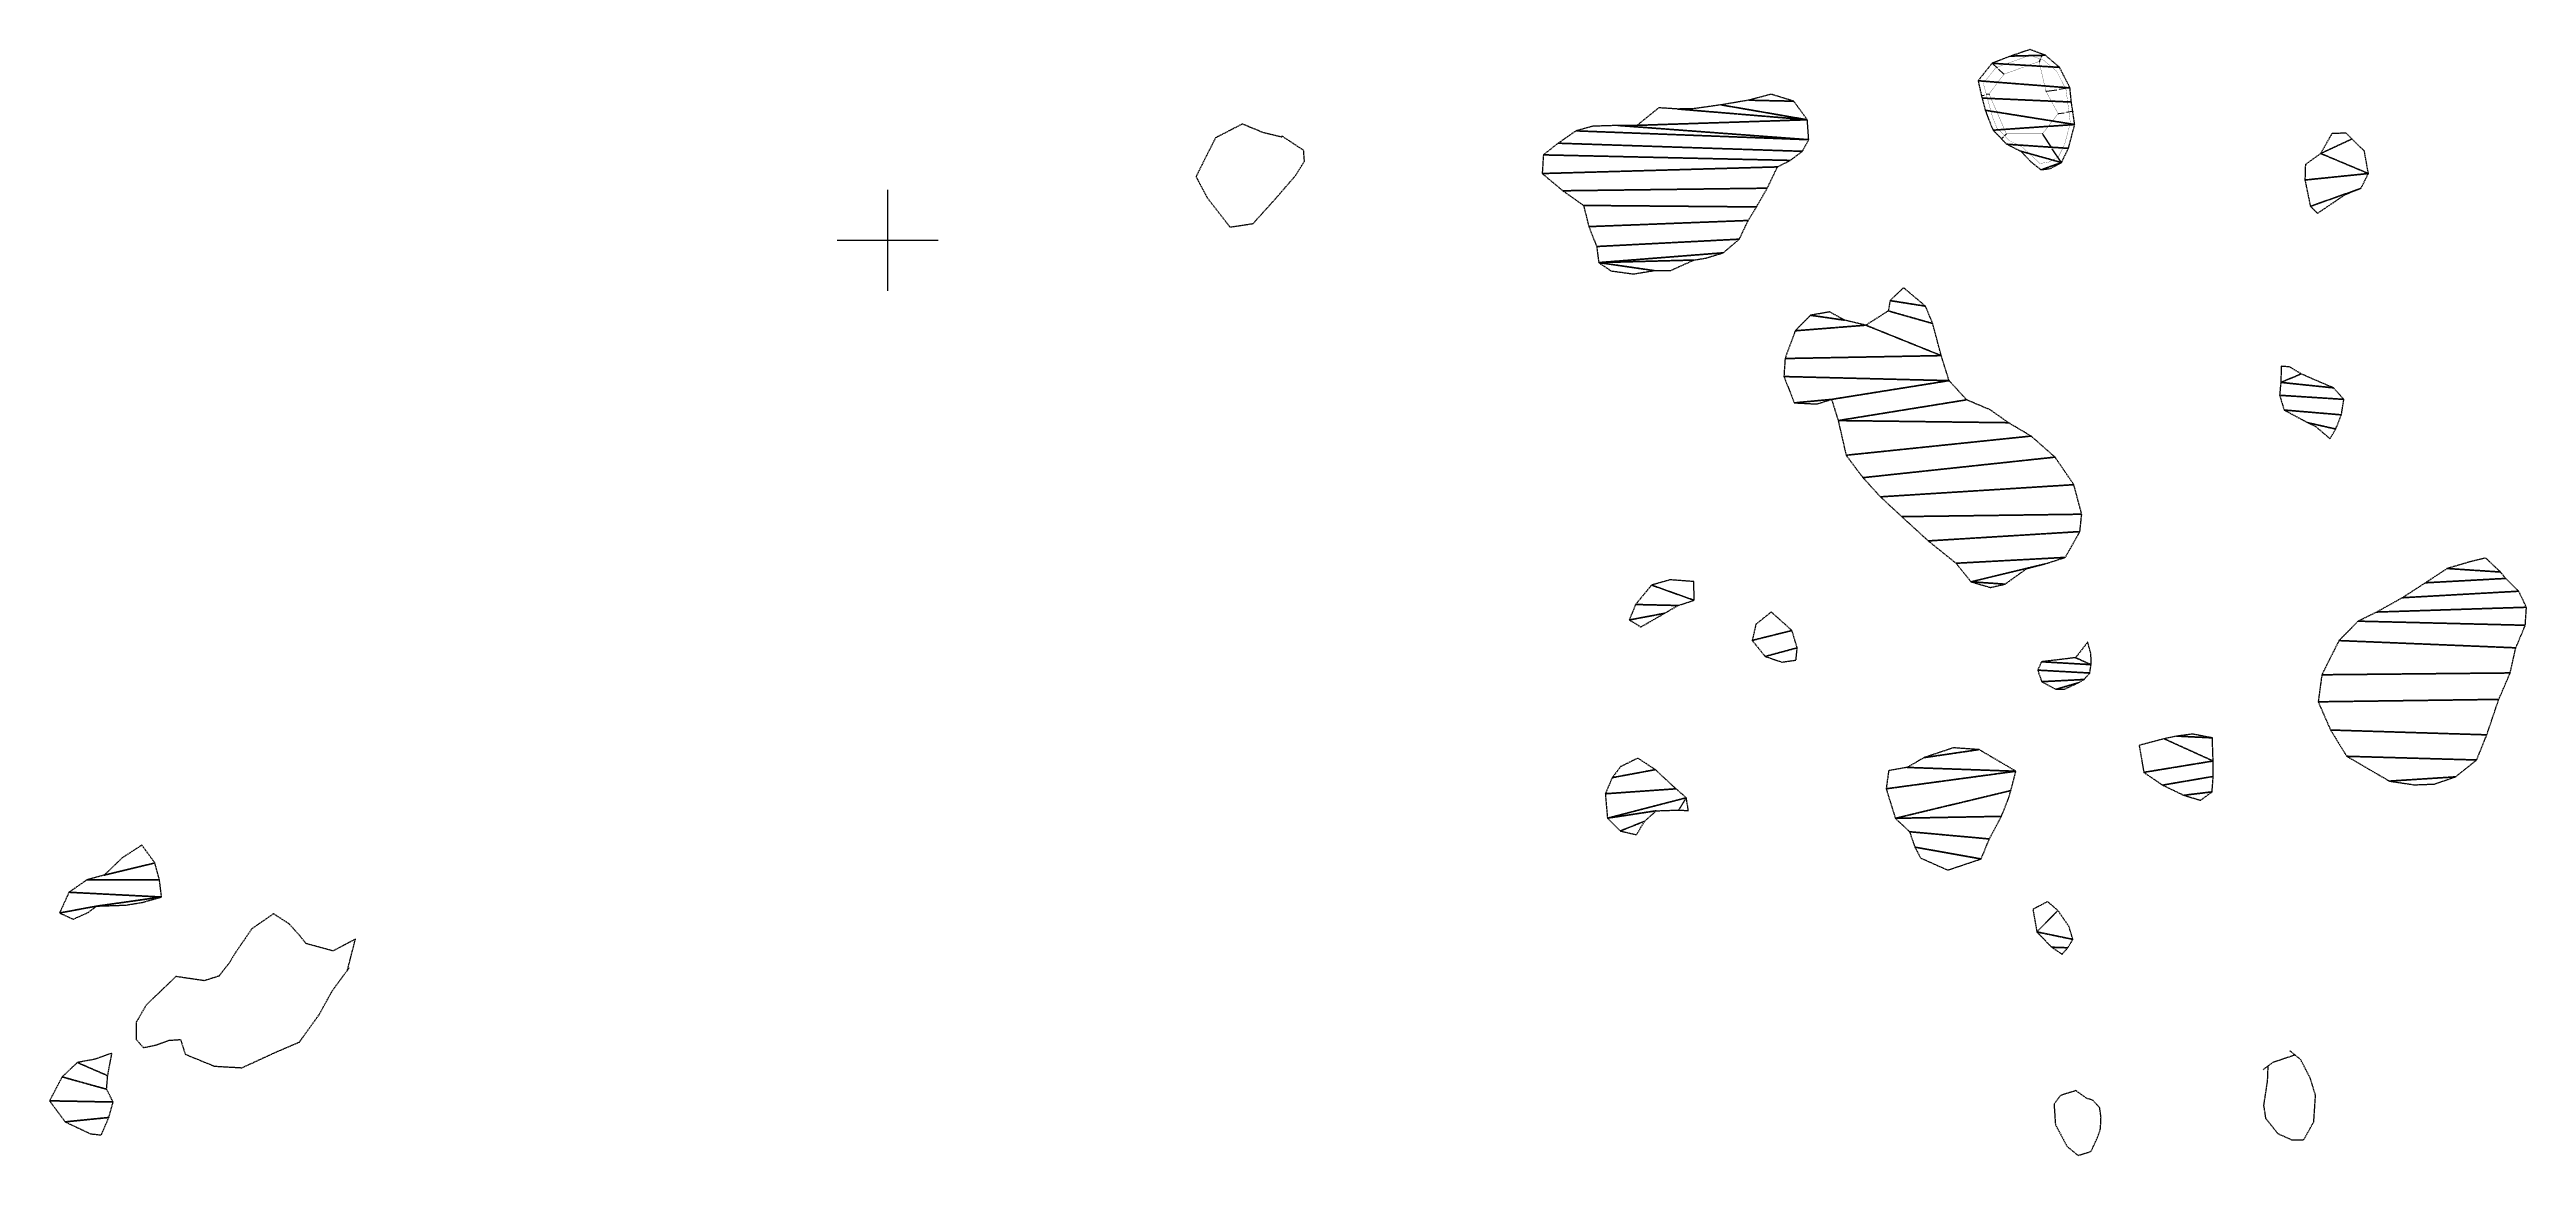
# Model space of a CAD drawing. Header units: metres. Extents: x 619047 to 657292, y 1301217 to 1319844.
# Drawn here: x 652871 to 653850, y 1315369 to 1315806 of the extents above; entities that cross this region are included whole.
import ezdxf

# ---------------------------------------------------------------- set-up
doc = ezdxf.new("R2010")
doc.units = ezdxf.units.M
doc.header["$PDMODE"] = 32
doc.header["$PDSIZE"] = 0.5
doc.linetypes.add('HIDDEN', pattern=[0.375, 0.25, -0.125])
for name, color, linetype in [('3', 7, 'Continuous'), ('42', 7, 'Continuous'), ('CVL_CUADCON_LIN', 8, 'Continuous')]:
    doc.layers.add(name, color=color, linetype=linetype)
doc.styles.get("Standard").update_dxf_attribs({"font": 'arial.ttf'})
doc.dimstyles.get("Standard").update_dxf_attribs({"dimtxt": 0.18, "dimasz": 0.18, "dimexe": 0.18, "dimexo": 0.0625, "dimgap": 0.09, "dimtad": 0, "dimtih": 1, "dimtoh": 1, "dimdec": 4, "dimzin": 0, "dimdsep": 46, "dimtxsty": 'Standard', "dimcen": 0.09, "dimadec": 0, "dimazin": 0, "dimtfac": 1, "dimtdec": 4, "dimtofl": 0, "dimtmove": 0, "dimatfit": 3, "dimfxl": 1, "dimtolj": 1, "dimtzin": 0, "dimarcsym": 0})

# ---------------------------------------------------------------- blocks, each defined once
blk = doc.blocks.new('COORD')
at = {"layer": '42', "color": 2, "linetype": 'Continuous'}
for p, q in [((0, -2), (0, 2)), ((-2, 0), (2, 0))]:
    blk.add_line(p, q, dxfattribs=at)
blk = doc.blocks.new('COORD$')
at = {"layer": '42', "color": 2, "linetype": 'Continuous'}
blk.add_blockref('COORD', (0, 0), dxfattribs=at)
blk = doc.blocks.new('*D13')
at = {"layer": 'CVL_CUADCON_LIN', "color": 0, "lineweight": -2, "ltscale": 0.5, "transparency": 16777216}
for p, q in [((653658.03, 1315801.16), (653658.45, 1315802.29)), ((653659, 1315803.79), (653658.59, 1315802.66)), ((653658.96, 1315804), (653659.23, 1315803.9)), ((653657.86, 1315801.03), (653658.14, 1315800.92))]:
    blk.add_line(p, q, dxfattribs=at)
at = {"layer": 'CVL_CUADCON_LIN', "color": 0, "ltscale": 0.5, "transparency": 16777216}
for points in [[(653658.97, 1315803.8), (653659.03, 1315803.78), (653659.07, 1315803.96)], [(653658.01, 1315801.17), (653658.06, 1315801.15), (653657.97, 1315800.99)]]:
    blk.add_solid(points, dxfattribs=at)
at = {"layer": 'Defpoints', "color": 0, "ltscale": 0.5, "transparency": 16777216}
for p in [(653658.9, 1315804.02), (653659.07, 1315803.96), (653657.8, 1315801.05)]:
    blk.add_point(p, dxfattribs=at)
at = {"layer": 'CVL_CUADCON_LIN', "color": 0, "ltscale": 0.5, "transparency": 16777216, "insert": (653658.52, 1315802.47), "char_height": 0.18, "attachment_point": 5}
blk.add_mtext('\\A1;3.1677', dxfattribs=at)
blk = doc.blocks.new('*D14')
at = {"layer": 'CVL_CUADCON_LIN', "color": 0, "lineweight": -2, "ltscale": 0.5, "transparency": 16777216}
for p, q in [((653660.51, 1315789.35), (653660.49, 1315789.46)), ((653660.7, 1315789.31), (653664.81, 1315789.88)), ((653669.85, 1315790.58), (653665.74, 1315790.01)), ((653670.02, 1315790.67), (653670, 1315790.79))]:
    blk.add_line(p, q, dxfattribs=at)
at = {"layer": 'CVL_CUADCON_LIN', "color": 0, "ltscale": 0.5, "transparency": 16777216}
for points in [[(653660.69, 1315789.34), (653660.7, 1315789.28), (653660.52, 1315789.29)], [(653669.85, 1315790.61), (653669.85, 1315790.55), (653670.03, 1315790.61)]]:
    blk.add_solid(points, dxfattribs=at)
at = {"layer": 'Defpoints', "color": 0, "ltscale": 0.5, "transparency": 16777216}
for p in [(653660.52, 1315789.29), (653670.03, 1315790.61), (653670.03, 1315790.61)]:
    blk.add_point(p, dxfattribs=at)
at = {"layer": 'CVL_CUADCON_LIN', "color": 0, "ltscale": 0.5, "transparency": 16777216, "insert": (653665.27, 1315789.95), "char_height": 0.18, "attachment_point": 5}
blk.add_mtext('\\A1;9.6010', dxfattribs=at)
blk = doc.blocks.new('*D15')
at = {"layer": 'CVL_CUADCON_LIN', "color": 0, "lineweight": -2, "ltscale": 0.5, "transparency": 16777216}
for p, q in [((653665.35, 1315780.38), (653665.37, 1315780.26)), ((653665.52, 1315780.47), (653667.79, 1315780.81)), ((653670.95, 1315781.28), (653668.68, 1315780.94)), ((653671.14, 1315781.24), (653671.15, 1315781.13))]:
    blk.add_line(p, q, dxfattribs=at)
at = {"layer": 'CVL_CUADCON_LIN', "color": 0, "ltscale": 0.5, "transparency": 16777216}
for points in [[(653665.52, 1315780.5), (653665.53, 1315780.44), (653665.34, 1315780.44)], [(653670.95, 1315781.31), (653670.95, 1315781.25), (653671.13, 1315781.31)]]:
    blk.add_solid(points, dxfattribs=at)
at = {"layer": 'Defpoints', "color": 0, "ltscale": 0.5, "transparency": 16777216}
for p in [(653665.34, 1315780.44), (653671.13, 1315781.31), (653671.13, 1315781.31)]:
    blk.add_point(p, dxfattribs=at)
at = {"layer": 'CVL_CUADCON_LIN', "color": 0, "ltscale": 0.5, "transparency": 16777216, "insert": (653668.24, 1315780.87), "char_height": 0.18, "attachment_point": 5}
blk.add_mtext('\\A1;5.8491', dxfattribs=at)
blk = doc.blocks.new('*D16')
at = {"layer": 'CVL_CUADCON_LIN', "color": 0, "lineweight": -2, "ltscale": 0.5, "transparency": 16777216}
for p, q in [((653659.16, 1315772.47), (653659.26, 1315772.53)), ((653659.21, 1315772.28), (653662.76, 1315766.95)), ((653666.56, 1315761.25), (653663.01, 1315766.59)), ((653666.71, 1315761.14), (653666.81, 1315761.2))]:
    blk.add_line(p, q, dxfattribs=at)
at = {"layer": 'CVL_CUADCON_LIN', "color": 0, "ltscale": 0.5, "transparency": 16777216}
for points in [[(653659.24, 1315772.3), (653659.19, 1315772.26), (653659.11, 1315772.43)], [(653666.59, 1315761.27), (653666.54, 1315761.24), (653666.66, 1315761.1)]]:
    blk.add_solid(points, dxfattribs=at)
at = {"layer": 'Defpoints', "color": 0, "ltscale": 0.5, "transparency": 16777216}
for p in [(653659.11, 1315772.43), (653666.66, 1315761.1), (653666.66, 1315761.1)]:
    blk.add_point(p, dxfattribs=at)
at = {"layer": 'CVL_CUADCON_LIN', "color": 0, "ltscale": 0.5, "transparency": 16777216, "insert": (653662.89, 1315766.77), "char_height": 0.18, "attachment_point": 5}
blk.add_mtext('\\A1;13.6126', dxfattribs=at)
blk = doc.blocks.new('*D17')
at = {"layer": 'CVL_CUADCON_LIN', "color": 0, "lineweight": -2, "ltscale": 0.5, "transparency": 16777216}
for p, q in [((653642.86, 1315770.56), (653642.78, 1315770.65)), ((653643.04, 1315770.64), (653643.71, 1315771.29)), ((653644.76, 1315772.31), (653644.08, 1315771.66)), ((653644.93, 1315772.39), (653645.01, 1315772.3))]:
    blk.add_line(p, q, dxfattribs=at)
at = {"layer": 'CVL_CUADCON_LIN', "color": 0, "ltscale": 0.5, "transparency": 16777216}
for points in [[(653643.02, 1315770.66), (653643.06, 1315770.62), (653642.91, 1315770.52)], [(653644.74, 1315772.33), (653644.78, 1315772.28), (653644.89, 1315772.43)]]:
    blk.add_solid(points, dxfattribs=at)
at = {"layer": 'Defpoints', "color": 0, "ltscale": 0.5, "transparency": 16777216}
for p in [(653642.91, 1315770.52), (653642.91, 1315770.52), (653644.89, 1315772.43)]:
    blk.add_point(p, dxfattribs=at)
at = {"layer": 'CVL_CUADCON_LIN', "color": 0, "ltscale": 0.5, "transparency": 16777216, "insert": (653643.9, 1315771.47), "char_height": 0.18, "attachment_point": 5}
blk.add_mtext('\\A1;2.7524', dxfattribs=at)
blk = doc.blocks.new('*D18')
at = {"layer": 'CVL_CUADCON_LIN', "color": 0, "lineweight": -2, "ltscale": 0.5, "transparency": 16777216}
for p, q in [((653635.03, 1315787.48), (653635.06, 1315787.37)), ((653635.2, 1315787.58), (653636.06, 1315787.78)), ((653637.85, 1315788.19), (653636.99, 1315787.99)), ((653638.04, 1315788.17), (653638.07, 1315788.05))]:
    blk.add_line(p, q, dxfattribs=at)
at = {"layer": 'CVL_CUADCON_LIN', "color": 0, "ltscale": 0.5, "transparency": 16777216}
for points in [[(653635.19, 1315787.61), (653635.2, 1315787.55), (653635.02, 1315787.54)], [(653637.84, 1315788.22), (653637.86, 1315788.16), (653638.03, 1315788.23)]]:
    blk.add_solid(points, dxfattribs=at)
at = {"layer": 'Defpoints', "color": 0, "ltscale": 0.5, "transparency": 16777216}
for p in [(653635.02, 1315787.54), (653635.02, 1315787.54), (653638.03, 1315788.23)]:
    blk.add_point(p, dxfattribs=at)
at = {"layer": 'CVL_CUADCON_LIN', "color": 0, "ltscale": 0.5, "transparency": 16777216, "insert": (653636.52, 1315787.89), "char_height": 0.18, "attachment_point": 5}
blk.add_mtext('\\A1;3.0843', dxfattribs=at)
blk = doc.blocks.new('*D19')
at = {"layer": 'CVL_CUADCON_LIN', "color": 0, "lineweight": -2, "ltscale": 0.5, "transparency": 16777216}
for p, q in [((653639.26, 1315800.37), (653639.34, 1315800.46)), ((653639.35, 1315800.21), (653641.37, 1315798.35)), ((653643.8, 1315796.13), (653641.77, 1315797.99)), ((653643.97, 1315796.06), (653644.05, 1315796.14))]:
    blk.add_line(p, q, dxfattribs=at)
at = {"layer": 'CVL_CUADCON_LIN', "color": 0, "ltscale": 0.5, "transparency": 16777216}
for points in [[(653639.37, 1315800.23), (653639.33, 1315800.18), (653639.22, 1315800.33)], [(653643.82, 1315796.15), (653643.77, 1315796.11), (653643.93, 1315796.01)]]:
    blk.add_solid(points, dxfattribs=at)
at = {"layer": 'Defpoints', "color": 0, "ltscale": 0.5, "transparency": 16777216}
for p in [(653639.22, 1315800.33), (653639.22, 1315800.33), (653643.93, 1315796.01)]:
    blk.add_point(p, dxfattribs=at)
at = {"layer": 'CVL_CUADCON_LIN', "color": 0, "ltscale": 0.5, "transparency": 16777216, "insert": (653641.57, 1315798.17), "char_height": 0.18, "attachment_point": 5}
blk.add_mtext('\\A1;6.3892', dxfattribs=at)

msp = doc.modelspace()

# ---------------------------------------------------------------- linework, layer by layer
at = {"layer": '3', "color": 30, "linetype": 'HIDDEN'}
msp.add_line((652988.97973, 1315441.87433), (652992.14673, 1315454.18833), dxfattribs=at)
for points in [[(653358.45973, 1315771.14133), (653351.21673, 1315772.86633), (653342.79473, 1315776.32733), (653332.18973, 1315770.87033), (653324.49073, 1315755.53633), (653328.90373, 1315747.20133), (653337.92573, 1315735.61633), (653347.05473, 1315736.99133), (653356.08373, 1315747.00433), (653363.85573, 1315755.98633), (653367.34673, 1315761.61633), (653367.04373, 1315765.93233), (653358.47073, 1315771.55233)], [(652992.14673, 1315454.18833), (652983.30973, 1315449.51333), (652972.60773, 1315452.44033), (652970.03073, 1315455.71333), (652965.91473, 1315460.24033), (652959.77373, 1315464.23633), (652951.20473, 1315458.29333), (652944.70973, 1315448.81733), (652942.21673, 1315444.72333), (652938.21073, 1315439.59633), (652932.38973, 1315437.75033), (652921.19473, 1315439.40133), (652917.92873, 1315436.31533), (652909.38673, 1315428.08633), (652905.40173, 1315421.18033), (652905.47673, 1315414.57433), (652908.30873, 1315411.30333), (652913.37573, 1315412.37733), (652918.43473, 1315414.21433), (652923.00373, 1315414.52033), (652924.84773, 1315408.69733), (652936.33173, 1315404.00133), (652947.26073, 1315403.36333), (652960.90573, 1315409.61833), (652970.00473, 1315413.53333), (652977.75573, 1315424.29433), (652982.98173, 1315433.75533), (652988.23373, 1315440.93033), (652989.72573, 1315442.81833)], [(653759.00973, 1315408.38833), (653750.13373, 1315405.40933), (653746.33973, 1315402.58933)], [(653748.23673, 1315403.99933), (653748.02073, 1315398.15233), (653746.55773, 1315388.48433), (653747.35273, 1315383.40633), (653752.21973, 1315377.33633), (653757.82673, 1315374.83033), (653762.40073, 1315374.85933), (653766.42073, 1315382.00133), (653767.11573, 1315392.42633), (653765.03873, 1315399.27633), (653761.18073, 1315406.62233), (653756.83773, 1315410.15333), (653756.83773, 1315410.15333)], [(653676.81673, 1315391.15533), (653672.37173, 1315394.31633), (653666.27373, 1315392.40933), (653663.71173, 1315388.98033)], [(653663.71173, 1315388.98033), (653664.27273, 1315380.85033), (653668.90173, 1315372.23733), (653673.24473, 1315368.70633), (653678.31673, 1315370.26333), (653680.82373, 1315375.61633), (653682.07173, 1315379.18333), (653682.29573, 1315383.75933), (653681.76373, 1315387.56833), (653678.94873, 1315390.60133), (653676.81673, 1315391.15533)]]:
    msp.add_lwpolyline(points, dxfattribs=at)
at = {"layer": 'CVL_CUADCON_LIN', "color": 4, "ltscale": 0.5, "const_width": 0.09, "flags": 128}
msp.add_lwpolyline([(653635.75517, 1315792.40712), (653640.74657, 1315798.61532), (653654.20967, 1315803.50322), (653659.71137, 1315801.47912), (653664.77027, 1315797.16542), (653668.47647, 1315789.86822), (653670.16127, 1315776.83982), (653667.92837, 1315768.36182), (653665.44527, 1315763.31372), (653661.57077, 1315761.23022), (653658.14267, 1315760.75142), (653651.01107, 1315767.34032), (653645.96297, 1315769.82522), (653641.12817, 1315774.82742), (653639.50277, 1315778.70552)], close=True, dxfattribs=at)
at = {"layer": 'CVL_CUADCON_LIN', "color": 2, "ltscale": 0.5, "const_width": 0.1, "flags": 128}
msp.add_lwpolyline([(653638.02648, 1315788.22958), (653643.92771, 1315796.01013), (653657.80476, 1315801.04832), (653660.51928, 1315789.28538), (653665.34271, 1315780.44243), (653659.11135, 1315772.43067), (653644.88627, 1315772.43067)], close=True, dxfattribs=at)

# ---------------------------------------------------------------- block references
at = {"layer": '42', "color": 1, "linetype": 'Continuous', "xscale": 10, "yscale": 10}
msp.add_blockref('COORD$', (653202.60373, 1315730.38433), dxfattribs=at)

# ---------------------------------------------------------------- dimensions: what is measured, and where the dimension line sits
at = {"layer": 'CVL_CUADCON_LIN', "color": 2, "ltscale": 0.5}
for p1, p2, distance, picture, middle in [((653657.80476, 1315801.04832), (653658.89849, 1315804.02117), -0.17768, '*D13', (653658.51837, 1315802.4734)), ((653643.92771, 1315796.01013), (653639.21773, 1315800.32733), 0, '*D19', (653641.57272, 1315798.16873)), ((653638.02648, 1315788.22958), (653635.02003, 1315787.54114), 0, '*D18', (653636.52326, 1315787.88536)), ((653660.51928, 1315789.28538), (653670.02873, 1315790.60833), 0, '*D14', (653665.27401, 1315789.94685)), ((653665.34271, 1315780.44243), (653671.12759, 1315781.30678), 0, '*D15', (653668.23515, 1315780.8746)), ((653644.88627, 1315772.43067), (653642.90718, 1315770.51782), 0, '*D17', (653643.89672, 1315771.47424)), ((653659.11135, 1315772.43067), (653666.66073, 1315761.10333), 0, '*D16', (653662.88604, 1315766.767))]:
    dim = msp.add_aligned_dim(p1=p1, p2=p2, distance=distance, dimstyle='Standard', dxfattribs=at)
    dim.commit()
    dim.dimension.update_dxf_attribs({"geometry": picture, "text_midpoint": middle})

# ---------------------------------------------------------------- meshes
at = {"layer": '3', "color": 30, "linetype": 'HIDDEN'}
mesh = msp.add_polyface(dxfattribs=at)
corners = [(653660.28973, 1315803.50933), (653646.56973, 1315803.16933), (653665.91073, 1315798.71633), (653639.21773, 1315800.32733), (653670.02873, 1315790.60833), (653633.67173, 1315793.42933), (653670.57273, 1315785.02033), (653635.24073, 1315786.57733), (653671.90073, 1315776.13233), (653636.54173, 1315781.75633), (653639.64173, 1315773.89633), (653669.41973, 1315766.71233), (653645.01373, 1315768.33833), (653666.66073, 1315761.10333), (653650.62273, 1315765.57733), (653658.54673, 1315758.25633), (653637.83573, 1315778.20533), (653654.71573, 1315761.28233), (653662.35573, 1315758.78833), (653654.17673, 1315805.75833)]
mesh.append_faces([[corners[k] for k in face] for face in [(1, 0, 19), (13, 15, 18)]], dxfattribs={"vtx0": -1, "color": 30})
mesh.append_faces([[corners[k] for k in face] for face in [(0, 1, 3, 2), (2, 3, 5, 4), (4, 5, 7, 6), (6, 7, 9, 8), (8, 10, 12, 11), (11, 12, 14, 13)]], dxfattribs={"vtx0": -1, "vtx2": -1, "color": 30})
mesh.append_faces([[corners[k] for k in face] for face in [(8, 9, 16, 10), (13, 14, 17, 15)]], dxfattribs={"vtx0": -1, "vtx3": -1, "color": 30})
mesh = msp.add_polyface(dxfattribs=at)
corners = [(653560.79173, 1315785.34633), (653543.00073, 1315785.74233), (653566.17473, 1315778.00933), (653532.08573, 1315783.89433), (653498.84773, 1315775.80633), (653566.73373, 1315770.13333), (653491.22473, 1315775.75833), (653474.72073, 1315773.62133), (653564.22273, 1315765.54233), (653467.63673, 1315768.74733), (653559.41673, 1315761.95333), (653461.82173, 1315764.13533), (653554.35073, 1315759.38033), (653461.36073, 1315756.76233), (653550.33873, 1315750.96733), (653469.53573, 1315749.95033), (653546.06673, 1315743.56933), (653477.70473, 1315744.15633), (653542.79773, 1315738.21133), (653479.79173, 1315735.78133), (653539.28773, 1315730.81833), (653482.89173, 1315727.92233), (653532.96873, 1315725.44133), (653483.69473, 1315721.57233), (653521.29773, 1315722.57133), (653505.56873, 1315718.40633), (653514.81573, 1315782.26133), (653507.44373, 1315782.72333), (653520.66073, 1315782.29733), (653551.87973, 1315788.08633), (653526.12073, 1315723.36433), (653512.17573, 1315718.44733), (653497.44573, 1315717.08433), (653488.54373, 1315718.29933), (653481.31573, 1315775.44233)]
mesh.append_faces([[corners[k] for k in face] for face in [(1, 0, 29), (25, 23, 33, 32)]], dxfattribs={"vtx0": -1, "color": 30})
mesh.append_faces([[corners[k] for k in face] for face in [(4, 2, 26, 27), (22, 23, 24, 30), (24, 23, 25, 31)]], dxfattribs={"vtx0": -1, "vtx1": -1, "color": 30})
mesh.append_faces([[corners[k] for k in face] for face in [(0, 1, 3, 2), (2, 4, 6, 5), (5, 7, 9, 8), (8, 9, 11, 10), (10, 11, 13, 12), (12, 13, 15, 14), (14, 15, 17, 16), (16, 17, 19, 18), (18, 19, 21, 20), (20, 21, 23, 22)]], dxfattribs={"vtx0": -1, "vtx2": -1, "color": 30})
mesh.append_faces([[corners[k] for k in face] for face in [(2, 3, 28, 26), (5, 6, 34, 7)]], dxfattribs={"vtx0": -1, "vtx3": -1, "color": 30})
mesh = msp.add_polyface(dxfattribs=at)
corners = [(653781.52173, 1315770.41733), (653769.14073, 1315764.68633), (653788.02773, 1315756.77033), (653762.91073, 1315754.19633), (653785.04673, 1315750.89233), (653765.06173, 1315743.80333), (653773.62173, 1315772.61433), (653779.20973, 1315772.67833), (653786.40173, 1315765.64533), (653778.97773, 1315748.53633), (653767.88673, 1315741.04033), (653763.09473, 1315760.29733)]
mesh.append_faces([[corners[k] for k in face] for face in [(1, 0, 7, 6), (4, 5, 10, 9)]], dxfattribs={"vtx0": -1, "color": 30})
mesh.append_faces([[corners[k] for k in face] for face in [(0, 1, 2, 8)]], dxfattribs={"vtx0": -1, "vtx1": -1, "color": 30})
mesh.append_faces([[corners[k] for k in face] for face in [(2, 3, 5, 4)]], dxfattribs={"vtx0": -1, "vtx2": -1, "color": 30})
mesh.append_faces([[corners[k] for k in face] for face in [(2, 1, 11, 3)]], dxfattribs={"vtx0": -1, "vtx3": -1, "color": 30})
mesh = msp.add_polyface(dxfattribs=at)
corners = [(653580.91373, 1315698.80033), (653567.43373, 1315700.74933), (653612.89773, 1315704.33933), (653598.90673, 1315706.53933), (653615.73673, 1315697.49433), (653598.17073, 1315702.46733), (653619.12173, 1315684.80733), (653589.31273, 1315696.82033), (653557.37773, 1315683.65633), (653622.23473, 1315674.91433), (653556.91573, 1315676.53733), (653575.77873, 1315667.50533), (653561.04873, 1315666.14233), (653629.14473, 1315667.33333), (653578.37373, 1315659.13433), (653645.71973, 1315658.28733), (653654.64873, 1315653.00533), (653581.51073, 1315645.42833), (653664.10373, 1315644.67733), (653588.17473, 1315636.57433), (653671.54373, 1315633.79533), (653595.08473, 1315628.99333), (653674.66773, 1315622.12233), (653603.52073, 1315621.16733), (653673.94973, 1315615.25533), (653614.00073, 1315611.57433), (653668.16973, 1315605.05233), (653624.98473, 1315602.74733), (653660.05473, 1315602.45933), (653630.87673, 1315595.41333), (653644.35073, 1315594.48133), (653561.37373, 1315694.61133), (653604.21073, 1315711.65533), (653638.57273, 1315663.32533), (653652.95173, 1315600.63633), (653638.51473, 1315593.17433), (653569.94573, 1315665.68933), (653575.04873, 1315702.06833)]
mesh.append_faces([[corners[k] for k in face] for face in [(1, 0, 37), (3, 2, 32), (11, 12, 36), (30, 29, 35)]], dxfattribs={"vtx0": -1, "color": 30})
mesh.append_faces([[corners[k] for k in face] for face in [(13, 14, 15, 33), (28, 29, 30, 34)]], dxfattribs={"vtx0": -1, "vtx1": -1, "color": 30})
mesh.append_faces([[corners[k] for k in face] for face in [(6, 7, 31, 8)]], dxfattribs={"vtx0": -1, "vtx1": -1, "vtx3": -1, "color": 30})
mesh.append_faces([[corners[k] for k in face] for face in [(0, 1, 31, 7), (2, 3, 5, 4), (4, 5, 7, 6), (6, 8, 10, 9), (14, 13, 9, 11), (15, 14, 17, 16), (16, 17, 19, 18), (18, 19, 21, 20), (20, 21, 23, 22), (22, 23, 25, 24), (24, 25, 27, 26), (26, 27, 29, 28)]], dxfattribs={"vtx0": -1, "vtx2": -1, "color": 30})
mesh.append_faces([[corners[k] for k in face] for face in [(9, 10, 12, 11)]], dxfattribs={"vtx0": -1, "vtx2": -1, "vtx3": -1, "color": 30})
mesh = msp.add_polyface(dxfattribs=at)
corners = [(653761.47473, 1315677.56933), (653753.36473, 1315674.21433), (653774.21573, 1315672.05833), (653778.31073, 1315667.50833), (653752.88873, 1315669.12833), (653777.33373, 1315661.40233), (653754.70473, 1315663.29333), (653775.08273, 1315655.79633), (653764.13973, 1315658.26933), (653753.57773, 1315680.57033), (653756.88273, 1315680.33633), (653766.57173, 1315675.31433), (653772.81973, 1315651.96933), (653767.19873, 1315656.76333)]
mesh.append_faces([[corners[k] for k in face] for face in [(1, 0, 10, 9), (7, 8, 13, 12)]], dxfattribs={"vtx0": -1, "color": 30})
mesh.append_faces([[corners[k] for k in face] for face in [(0, 1, 2, 11)]], dxfattribs={"vtx0": -1, "vtx1": -1, "color": 30})
mesh.append_faces([[corners[k] for k in face] for face in [(2, 1, 4, 3), (3, 4, 6, 5), (5, 6, 8, 7)]], dxfattribs={"vtx0": -1, "vtx2": -1, "color": 30})
mesh = msp.add_polyface(dxfattribs=at)
corners = [(653840.24573, 1315599.27233), (653819.14473, 1315600.66433), (653842.29473, 1315596.74333), (653810.54073, 1315595.01933), (653847.40973, 1315591.69233), (653801.43073, 1315589.11533), (653850.49973, 1315585.35733), (653791.30173, 1315583.46033), (653850.03673, 1315578.23833), (653783.95573, 1315579.85533), (653846.28273, 1315569.31833), (653776.38173, 1315572.18333), (653844.05873, 1315559.39133), (653769.60673, 1315558.66933), (653839.55173, 1315548.94233), (653768.15073, 1315547.98533), (653834.81373, 1315534.93333), (653773.05073, 1315536.83233), (653830.81173, 1315524.99533), (653779.47073, 1315526.45133), (653822.46873, 1315518.33433), (653796.30473, 1315516.64533), (653814.10073, 1315515.48633), (653806.22473, 1315515.18233), (653828.02273, 1315603.26233), (653834.36573, 1315604.82733)]
mesh.append_faces([[corners[k] for k in face] for face in [(1, 0, 25, 24), (20, 21, 23, 22)]], dxfattribs={"vtx0": -1, "color": 30})
mesh.append_faces([[corners[k] for k in face] for face in [(0, 1, 3, 2), (2, 3, 5, 4), (4, 5, 7, 6), (6, 7, 9, 8), (8, 9, 11, 10), (10, 11, 13, 12), (12, 13, 15, 14), (14, 15, 17, 16), (16, 17, 19, 18), (18, 19, 21, 20)]], dxfattribs={"vtx0": -1, "vtx2": -1, "color": 30})
mesh = msp.add_polyface(dxfattribs=at)
corners = [(653521.39773, 1315588.11633), (653504.58773, 1315594.11133), (653515.05873, 1315586.04333), (653498.28373, 1315586.44633), (653509.74173, 1315582.95933), (653495.78173, 1315580.33033), (653500.37373, 1315577.56333), (653511.94373, 1315596.19033), (653521.35073, 1315595.48733)]
mesh.append_faces([[corners[k] for k in face] for face in [(1, 0, 8, 7), (4, 5, 6)]], dxfattribs={"vtx0": -1, "color": 30})
mesh.append_faces([[corners[k] for k in face] for face in [(0, 1, 3, 2), (2, 3, 5, 4)]], dxfattribs={"vtx0": -1, "vtx2": -1, "color": 30})
mesh = msp.add_polyface(dxfattribs=at)
corners = [(653560.10073, 1315576.16033), (653544.37073, 1315572.24833), (653562.17773, 1315569.31033), (653549.49373, 1315565.92633), (653561.70073, 1315564.47833), (653556.11473, 1315563.68033), (653545.85473, 1315578.61233), (653551.92173, 1315583.47933)]
mesh.append_faces([[corners[k] for k in face] for face in [(1, 0, 7, 6), (2, 3, 5, 4)]], dxfattribs={"vtx0": -1, "color": 30})
mesh.append_faces([[corners[k] for k in face] for face in [(0, 1, 3, 2)]], dxfattribs={"vtx0": -1, "vtx2": -1, "color": 30})
mesh = msp.add_polyface(dxfattribs=at)
corners = [(653678.35273, 1315562.67033), (653672.23573, 1315565.42733), (653658.77773, 1315563.81833), (653677.86573, 1315559.36333), (653657.27473, 1315560.50433), (653675.59473, 1315556.80733), (653658.82873, 1315555.93933), (653673.31573, 1315555.52133), (653664.43873, 1315552.92433), (653678.32673, 1315566.73633), (653667.74173, 1315552.94533), (653663.34873, 1315564.35533), (653677.02473, 1315571.55733)]
mesh.append_faces([[corners[k] for k in face] for face in [(1, 0, 9, 12), (7, 8, 10)]], dxfattribs={"vtx0": -1, "color": 30})
mesh.append_faces([[corners[k] for k in face] for face in [(0, 2, 4, 3), (3, 4, 6, 5), (5, 6, 8, 7)]], dxfattribs={"vtx0": -1, "vtx2": -1, "color": 30})
mesh.append_faces([[corners[k] for k in face] for face in [(0, 1, 11, 2)]], dxfattribs={"vtx0": -1, "vtx3": -1, "color": 30})
mesh = msp.add_polyface(dxfattribs=at)
corners = [(653634.09773, 1315529.09533), (653612.26373, 1315525.90833), (653648.63673, 1315520.54533), (653605.68173, 1315522.05433), (653597.34973, 1315513.61433), (653646.65273, 1315512.90733), (653600.98173, 1315501.94533), (653642.90673, 1315502.71733), (653638.13573, 1315493.79133), (653606.60673, 1315496.64333), (653634.88273, 1315485.89133), (653608.67873, 1315490.55633), (653623.92773, 1315529.79433), (653645.65773, 1315509.59733), (653621.69673, 1315481.48733), (653610.99373, 1315486.24933), (653598.32073, 1315520.73733)]
mesh.append_faces([[corners[k] for k in face] for face in [(1, 0, 12), (10, 11, 15, 14)]], dxfattribs={"vtx0": -1, "color": 30})
mesh.append_faces([[corners[k] for k in face] for face in [(5, 6, 7, 13)]], dxfattribs={"vtx0": -1, "vtx1": -1, "color": 30})
mesh.append_faces([[corners[k] for k in face] for face in [(0, 1, 3, 2), (2, 4, 6, 5), (7, 6, 9, 8), (8, 9, 11, 10)]], dxfattribs={"vtx0": -1, "vtx2": -1, "color": 30})
mesh.append_faces([[corners[k] for k in face] for face in [(2, 3, 16, 4)]], dxfattribs={"vtx0": -1, "vtx3": -1, "color": 30})
mesh = msp.add_polyface(dxfattribs=at)
corners = [(653726.31273, 1315533.74233), (653712.33173, 1315534.41733), (653726.62573, 1315524.59433), (653707.25573, 1315533.36833), (653699.20973, 1315520.10133), (653726.66473, 1315518.49433), (653706.61173, 1315515.06433), (653726.19573, 1315512.39133), (653715.02273, 1315511.05033), (653718.42573, 1315535.21733), (653721.64273, 1315509.05833), (653697.36273, 1315530.76433)]
mesh.append_faces([[corners[k] for k in face] for face in [(1, 0, 9), (7, 8, 10)]], dxfattribs={"vtx0": -1, "color": 30})
mesh.append_faces([[corners[k] for k in face] for face in [(0, 1, 3, 2), (2, 4, 6, 5), (5, 6, 8, 7)]], dxfattribs={"vtx0": -1, "vtx2": -1, "color": 30})
mesh.append_faces([[corners[k] for k in face] for face in [(2, 3, 11, 4)]], dxfattribs={"vtx0": -1, "vtx3": -1, "color": 30})
mesh = msp.add_polyface(dxfattribs=at)
corners = [(653506.07273, 1315521.17333), (653489.06673, 1315518.01633), (653514.25273, 1315513.59933), (653486.31173, 1315511.64433), (653518.34173, 1315510.06733), (653487.13673, 1315501.99133), (653506.43073, 1315504.90833), (653501.88273, 1315500.81333), (653492.25173, 1315496.94033), (653515.32273, 1315505.21933), (653519.13573, 1315504.98833), (653498.61373, 1315495.45533), (653492.34273, 1315522.35833), (653499.18173, 1315525.70533)]
mesh.append_faces([[corners[k] for k in face] for face in [(1, 0, 13, 12), (7, 8, 11), (4, 9, 10)]], dxfattribs={"vtx0": -1, "color": 30})
mesh.append_faces([[corners[k] for k in face] for face in [(4, 5, 6, 9)]], dxfattribs={"vtx0": -1, "vtx1": -1, "vtx3": -1, "color": 30})
mesh.append_faces([[corners[k] for k in face] for face in [(0, 1, 3, 2), (2, 3, 5, 4), (6, 5, 8, 7)]], dxfattribs={"vtx0": -1, "vtx2": -1, "color": 30})
mesh = msp.add_polyface(dxfattribs=at)
corners = [(652912.86173, 1315484.29233), (652892.79673, 1315479.47833), (652914.66173, 1315477.69533), (652885.95973, 1315477.62133), (652915.50173, 1315470.84433), (652878.90473, 1315472.71233), (652889.88873, 1315467.24833), (652875.18773, 1315464.53933), (652880.54973, 1315462.05933), (652886.36273, 1315464.66733), (652901.31473, 1315467.63333), (652907.90573, 1315468.72433), (652907.70173, 1315491.34633), (652900.08373, 1315486.42233)]
mesh.append_faces([[corners[k] for k in face] for face in [(1, 0, 12, 13), (4, 6, 10, 11), (6, 7, 8, 9)]], dxfattribs={"vtx0": -1, "color": 30})
mesh.append_faces([[corners[k] for k in face] for face in [(0, 1, 3, 2), (2, 3, 5, 4)]], dxfattribs={"vtx0": -1, "vtx2": -1, "color": 30})
mesh.append_faces([[corners[k] for k in face] for face in [(4, 5, 7, 6)]], dxfattribs={"vtx0": -1, "vtx2": -1, "vtx3": -1, "color": 30})
mesh = msp.add_polyface(dxfattribs=at)
corners = [(653665.25373, 1315465.49533), (653656.92173, 1315457.05533), (653671.17173, 1315454.09433), (653669.15973, 1315450.77733), (653662.80573, 1315450.99133), (653669.61473, 1315459.16833), (653666.88973, 1315448.22133), (653655.34073, 1315465.94133), (653661.16573, 1315469.02733)]
mesh.append_faces([[corners[k] for k in face] for face in [(1, 0, 8, 7), (3, 4, 6)]], dxfattribs={"vtx0": -1, "color": 30})
mesh.append_faces([[corners[k] for k in face] for face in [(0, 1, 2, 5)]], dxfattribs={"vtx0": -1, "vtx1": -1, "color": 30})
mesh.append_faces([[corners[k] for k in face] for face in [(2, 1, 4, 3)]], dxfattribs={"vtx0": -1, "vtx2": -1, "color": 30})
mesh = msp.add_polyface(dxfattribs=at)
corners = [(652894.21073, 1315400.21633), (652882.21373, 1315405.41433), (652893.76373, 1315394.87433), (652876.18173, 1315399.75533), (652896.36173, 1315389.82233), (652871.21073, 1315390.29733), (652894.65373, 1315383.70433), (652877.40173, 1315381.98233), (652891.68473, 1315376.81033), (652887.36073, 1315377.26933), (652889.30973, 1315406.76633), (652895.88673, 1315409.12833)]
mesh.append_faces([[corners[k] for k in face] for face in [(1, 0, 11, 10), (6, 7, 9, 8)]], dxfattribs={"vtx0": -1, "color": 30})
mesh.append_faces([[corners[k] for k in face] for face in [(0, 1, 3, 2), (2, 3, 5, 4), (4, 5, 7, 6)]], dxfattribs={"vtx0": -1, "vtx2": -1, "color": 30})

doc.saveas('drawing.dxf')
